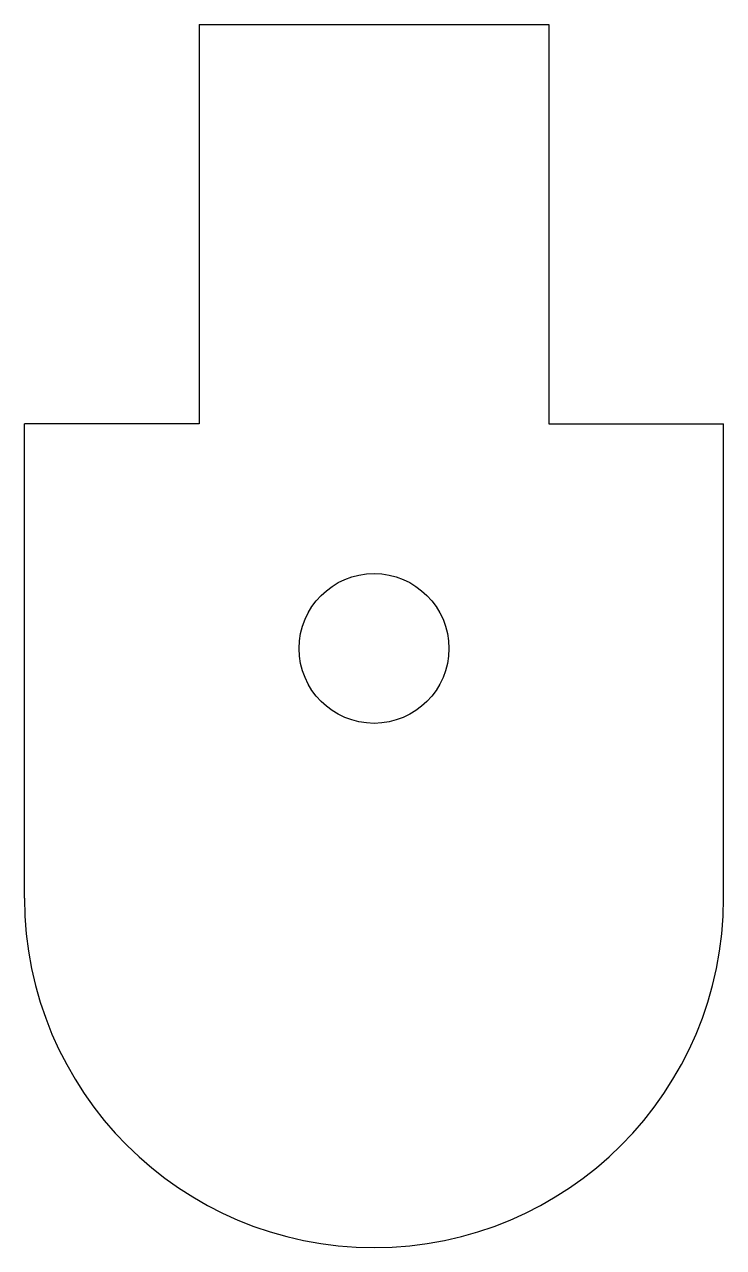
# Model space of a CAD drawing. Extents: x -164.8 to -150.8, y -80.1 to -55.6.
import ezdxf

# ---------------------------------------------------------------- set-up
doc = ezdxf.new("R2010")
doc.units = 0
doc.layers.add('VISIBLE', color=7, linetype='CONTINUOUS')

msp = doc.modelspace()

# ---------------------------------------------------------------- linework, layer by layer
at = {"layer": 'VISIBLE'}
for p, q in [((-161.274, -55.6), (-154.274, -55.6)), ((-161.274, -55.6), (-161.274, -63.6)), ((-154.274, -55.6), (-154.274, -63.6)), ((-161.274, -63.6), (-164.774, -63.6)), ((-164.774, -73.1), (-164.774, -63.6)), ((-154.274, -63.6), (-150.774, -63.6)), ((-150.774, -73.1), (-150.774, -63.6))]:
    msp.add_line(p, q, dxfattribs=at)
msp.add_circle((-157.774, -68.1), 1.5, dxfattribs=at)
msp.add_arc((-157.774, -73.1), 7, 180, 0, dxfattribs=at)

doc.saveas('drawing.dxf')
